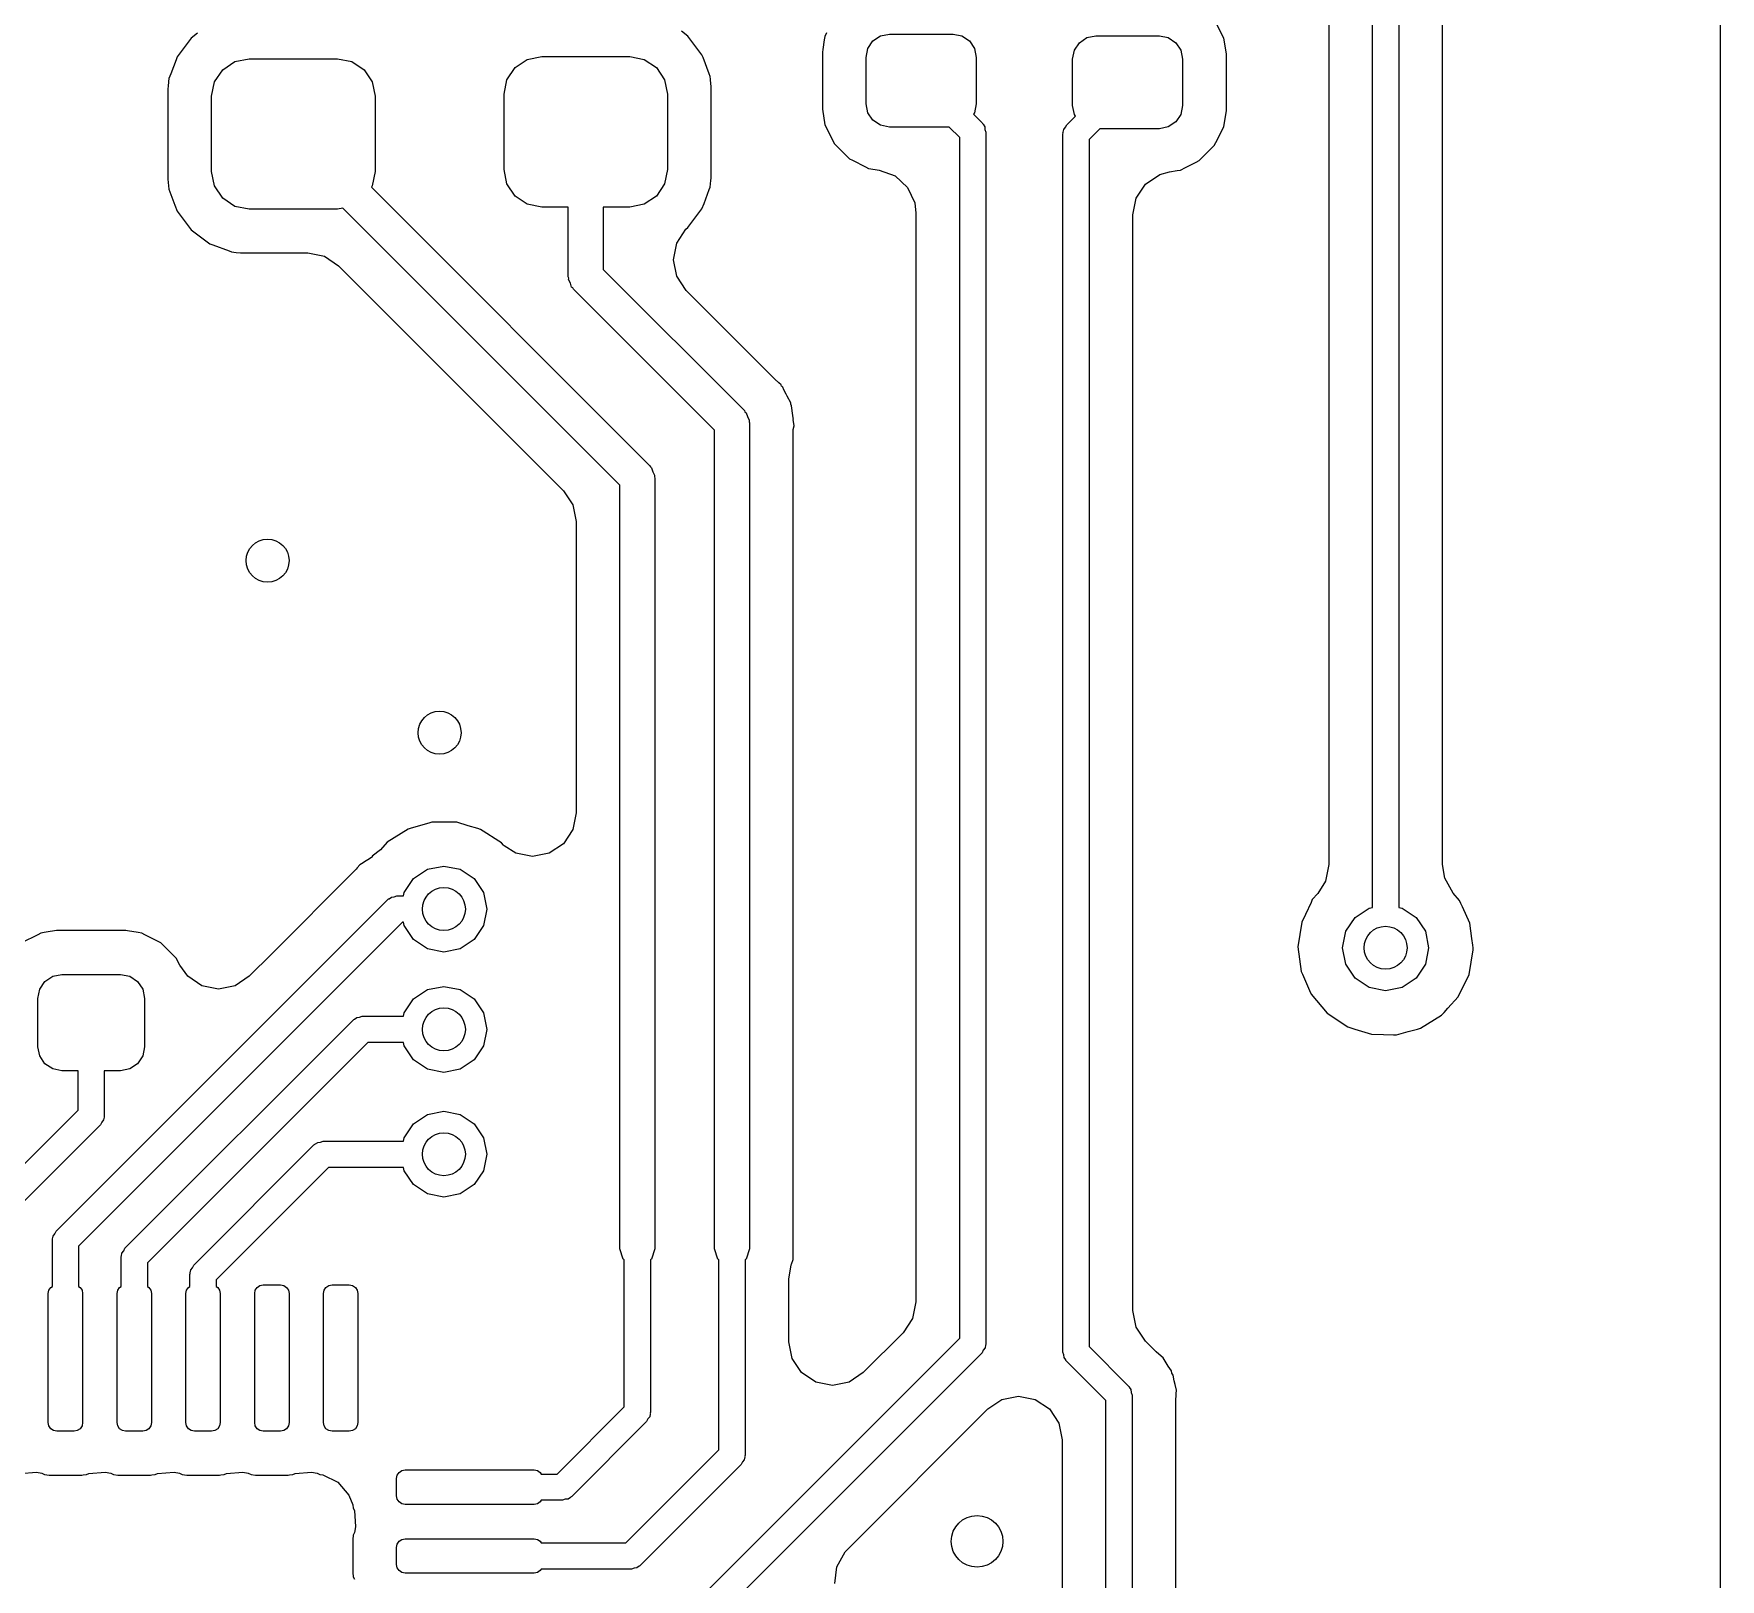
# Model space of a CAD drawing. Extents: x 0.99 to 4.24, y -7.27 to -4.02.
# Drawn here: x 3.8559 to 4.242, y -6.4063 to -6.0527 of the extents above; entities that cross this region are included whole.
import ezdxf

# ---------------------------------------------------------------- set-up
doc = ezdxf.new("R2010")
doc.units = 0
doc.header["$MEASUREMENT"] = 0
doc.layers.add('BLACK', color=7, linetype='CONTINUOUS')

msp = doc.modelspace()

# ---------------------------------------------------------------- linework, layer by layer
at = {"layer": 'BLACK', "linetype": 'CONTINUOUS'}
for p, q in [((4.24195, -5.79568), (4.24195, -6.92717)), ((4.16235, -6.25257), (4.16235, -5.84376)), ((4.16835, -5.84252), (4.16835, -6.25257)), ((4.17837, -6.24279), (4.17837, -5.84352)), ((4.15233, -5.85204), (4.15233, -6.24278)), ((3.89344, -6.05256), (3.89196, -6.05367)), ((4.00568, -6.05318), (4.0042, -6.05207)), ((4.03741, -6.05247), (4.03701, -6.05327)), ((4.04974, -6.05316), (4.05177, -6.05276)), ((4.05177, -6.05276), (4.06634, -6.05276)), ((4.06634, -6.05276), (4.06837, -6.05316)), ((4.12835, -6.05367), (4.12614, -6.04934)), ((3.89196, -6.05367), (3.88875, -6.05794)), ((4.00888, -6.05745), (4.00568, -6.05318)), ((4.03653, -6.05627), (4.03644, -6.05686)), ((4.03688, -6.05405), (4.03653, -6.05627)), ((4.03701, -6.05327), (4.03688, -6.05405)), ((4.04646, -6.05807), (4.04686, -6.05604)), ((4.04686, -6.05604), (4.04801, -6.05431)), ((4.04801, -6.05431), (4.04974, -6.05316)), ((4.06837, -6.05316), (4.0701, -6.05431)), ((4.0701, -6.05431), (4.07125, -6.05604)), ((4.07125, -6.05604), (4.07165, -6.05807)), ((4.0937, -6.05846), (4.09411, -6.05643)), ((4.09411, -6.05643), (4.09526, -6.05471)), ((4.09526, -6.05471), (4.09698, -6.05355)), ((4.09698, -6.05355), (4.09902, -6.05315)), ((4.09902, -6.05315), (4.11358, -6.05315)), ((4.11358, -6.05315), (4.11562, -6.05355)), ((4.11562, -6.05355), (4.11734, -6.05471)), ((4.11734, -6.05471), (4.11849, -6.05643)), ((4.11849, -6.05643), (4.1189, -6.05846)), ((4.12892, -6.05726), (4.12835, -6.05367)), ((3.88851, -6.0586), (3.88728, -6.06186)), ((3.88875, -6.05794), (3.88851, -6.0586)), ((3.88851, -6.0586), (3.88851, -6.0586)), ((3.89918, -6.06089), (3.90197, -6.05902)), ((3.90197, -6.05902), (3.90527, -6.05837)), ((3.90527, -6.05837), (3.92544, -6.05837)), ((3.92544, -6.05837), (3.92874, -6.05902)), ((3.92874, -6.05902), (3.93153, -6.06089)), ((3.96424, -6.06319), (3.96611, -6.0604)), ((3.96611, -6.0604), (3.9689, -6.05853)), ((3.9689, -6.05853), (3.97219, -6.05787)), ((3.97219, -6.05787), (3.99237, -6.05787)), ((3.99237, -6.05787), (3.99567, -6.05853)), ((3.99567, -6.05853), (3.99846, -6.0604)), ((3.99846, -6.0604), (4.00033, -6.06319)), ((4.00913, -6.05811), (4.00888, -6.05745)), ((4.01054, -6.06186), (4.00913, -6.05811)), ((4.00913, -6.05811), (4.00913, -6.05811)), ((4.03644, -6.05686), (4.03644, -6.06991)), ((4.04646, -6.0687), (4.04646, -6.05807)), ((4.07165, -6.05807), (4.07165, -6.0687)), ((4.0937, -6.06909), (4.0937, -6.05846)), ((4.1189, -6.05846), (4.1189, -6.06909)), ((4.12892, -6.0703), (4.12892, -6.05726)), ((3.88681, -6.06356), (3.88669, -6.06472)), ((3.88688, -6.06294), (3.88681, -6.06356)), ((3.88728, -6.06186), (3.88688, -6.06294)), ((3.89665, -6.06698), (3.89731, -6.06368)), ((3.89731, -6.06368), (3.89918, -6.06089)), ((3.93153, -6.06089), (3.9334, -6.06368)), ((3.9334, -6.06368), (3.93406, -6.06698)), ((3.96358, -6.06649), (3.96424, -6.06319)), ((4.00033, -6.06319), (4.00098, -6.06649)), ((4.01076, -6.06244), (4.01054, -6.06186)), ((4.01054, -6.06186), (4.01054, -6.06186)), ((4.01082, -6.06306), (4.01076, -6.06244)), ((4.01085, -6.0633), (4.01082, -6.06306)), ((4.01082, -6.06306), (4.01082, -6.06306)), ((4.011, -6.06472), (4.01085, -6.0633)), ((3.88669, -6.06472), (3.88663, -6.06521)), ((3.88663, -6.06521), (3.88663, -6.08597)), ((3.89665, -6.0842), (3.89665, -6.06698)), ((3.93406, -6.06698), (3.93406, -6.0842)), ((3.96358, -6.08371), (3.96358, -6.06649)), ((4.00098, -6.06649), (4.00098, -6.08371)), ((4.011, -6.08547), (4.011, -6.06472)), ((4.03644, -6.06991), (4.03701, -6.0735)), ((4.04686, -6.07073), (4.04646, -6.0687)), ((4.04801, -6.07246), (4.04686, -6.07073)), ((4.07125, -6.07073), (4.07101, -6.0711)), ((4.07101, -6.0711), (4.07299, -6.07308)), ((4.07165, -6.0687), (4.07125, -6.07073)), ((4.09237, -6.07347), (4.09435, -6.07149)), ((4.09411, -6.07113), (4.0937, -6.06909)), ((4.09435, -6.07149), (4.09411, -6.07113)), ((4.11849, -6.07113), (4.11734, -6.07285)), ((4.1189, -6.06909), (4.11849, -6.07113)), ((4.12835, -6.07389), (4.12892, -6.0703)), ((4.03701, -6.0735), (4.03736, -6.0742)), ((4.03736, -6.0742), (4.03886, -6.07713)), ((4.04974, -6.07361), (4.04801, -6.07246)), ((4.05177, -6.07402), (4.04974, -6.07361)), ((4.06544, -6.07402), (4.05177, -6.07402)), ((4.06787, -6.07644), (4.06544, -6.07402)), ((4.07299, -6.07308), (4.07309, -6.07323)), ((4.07309, -6.07323), (4.07316, -6.07327)), ((4.07316, -6.07327), (4.07321, -6.07339)), ((4.07321, -6.07339), (4.07359, -6.07393)), ((4.07359, -6.07393), (4.07364, -6.07458)), ((4.07364, -6.07458), (4.07387, -6.0752)), ((4.07387, -6.0752), (4.07387, -6.35236)), ((4.09149, -6.07559), (4.09152, -6.07541)), ((4.09149, -6.35433), (4.09149, -6.07559)), ((4.0915, -6.07533), (4.09156, -6.07521)), ((4.09152, -6.07541), (4.0915, -6.07533)), ((4.09156, -6.07521), (4.09167, -6.07456)), ((4.09167, -6.07456), (4.09209, -6.07406)), ((4.09209, -6.07406), (4.09237, -6.07347)), ((4.09991, -6.07441), (4.09749, -6.07683)), ((4.11358, -6.07441), (4.09991, -6.07441)), ((4.11562, -6.074), (4.11358, -6.07441)), ((4.11734, -6.07285), (4.11562, -6.074)), ((4.1265, -6.07752), (4.12799, -6.07459)), ((4.12799, -6.07459), (4.12835, -6.07389)), ((4.12799, -6.07459), (4.12799, -6.07459)), ((4.03886, -6.07713), (4.03886, -6.07713)), ((4.03886, -6.07713), (4.03921, -6.07783)), ((4.03921, -6.07783), (4.04265, -6.08126)), ((4.06787, -6.35112), (4.06787, -6.07644)), ((4.09749, -6.07683), (4.09749, -6.35309)), ((4.12271, -6.08166), (4.12614, -6.07822)), ((4.12614, -6.07822), (4.1265, -6.07752)), ((4.1265, -6.07752), (4.1265, -6.07752)), ((4.04265, -6.08126), (4.04334, -6.08162)), ((4.04334, -6.08162), (4.04334, -6.08162)), ((4.04334, -6.08162), (4.04628, -6.08311)), ((4.04628, -6.08311), (4.04628, -6.08311)), ((4.04628, -6.08311), (4.04697, -6.08347)), ((4.04697, -6.08347), (4.04849, -6.08371)), ((4.11838, -6.08386), (4.11958, -6.08325)), ((4.11958, -6.08325), (4.12201, -6.08201)), ((4.12201, -6.08201), (4.12271, -6.08166)), ((4.12201, -6.08201), (4.12201, -6.08201)), ((3.88663, -6.08597), (3.88688, -6.08824)), ((3.89731, -6.0875), (3.89665, -6.0842)), ((3.89918, -6.09029), (3.89731, -6.0875)), ((3.9334, -6.0875), (3.93321, -6.08779)), ((3.93406, -6.0842), (3.9334, -6.0875)), ((3.96424, -6.08701), (3.96358, -6.08371)), ((3.96611, -6.0898), (3.96424, -6.08701)), ((4.00033, -6.08701), (3.99846, -6.0898)), ((4.00098, -6.08371), (4.00033, -6.08701)), ((4.01076, -6.08775), (4.01092, -6.08626)), ((4.01092, -6.08626), (4.01097, -6.08574)), ((4.01097, -6.08574), (4.011, -6.08547)), ((4.01097, -6.08574), (4.01097, -6.08574)), ((4.04849, -6.08371), (4.04944, -6.08386)), ((4.04944, -6.08386), (4.05309, -6.0852)), ((4.05309, -6.0852), (4.05594, -6.08784)), ((4.10827, -6.09028), (4.11043, -6.08705)), ((4.11043, -6.08705), (4.11366, -6.08489)), ((4.11366, -6.08489), (4.11591, -6.08425)), ((4.11591, -6.08425), (4.11761, -6.08398)), ((4.11761, -6.08398), (4.11838, -6.08386)), ((4.11761, -6.08398), (4.11761, -6.08398)), ((3.88688, -6.08824), (3.8871, -6.08883)), ((3.8871, -6.08883), (3.8871, -6.08883)), ((3.8871, -6.08883), (3.88825, -6.0919)), ((3.90197, -6.09216), (3.89918, -6.09029)), ((3.93321, -6.08779), (3.99692, -6.1515)), ((3.9689, -6.09167), (3.96611, -6.0898)), ((3.99846, -6.0898), (3.99567, -6.09167)), ((4.00935, -6.0915), (4.01054, -6.08834)), ((4.01054, -6.08834), (4.01076, -6.08775)), ((4.01054, -6.08834), (4.01054, -6.08834)), ((4.05594, -6.08784), (4.05757, -6.09137)), ((4.05757, -6.09137), (4.05785, -6.0937)), ((4.10751, -6.09409), (4.10827, -6.09028)), ((3.88825, -6.0919), (3.88875, -6.09324)), ((3.88875, -6.09324), (3.89196, -6.09751)), ((3.90527, -6.09281), (3.90197, -6.09216)), ((3.92544, -6.09281), (3.90527, -6.09281)), ((3.92668, -6.09257), (3.92544, -6.09281)), ((3.99009, -6.15599), (3.92668, -6.09257)), ((3.97219, -6.09232), (3.9689, -6.09167)), ((3.97828, -6.09232), (3.97219, -6.09232)), ((3.97828, -6.10827), (3.97828, -6.09232)), ((3.99237, -6.09232), (3.98628, -6.09232)), ((3.98628, -6.09232), (3.98628, -6.10661)), ((3.99567, -6.09167), (3.99237, -6.09232)), ((4.00568, -6.09702), (4.00888, -6.09275)), ((4.00888, -6.09275), (4.00935, -6.0915)), ((4.05785, -6.0937), (4.05785, -6.34284)), ((4.10751, -6.34481), (4.10751, -6.09409)), ((3.89196, -6.09751), (3.89623, -6.10071)), ((4.00309, -6.10055), (4.0052, -6.09738)), ((4.0052, -6.09738), (4.00568, -6.09702)), ((3.89623, -6.10071), (3.89689, -6.10096)), ((3.89689, -6.10096), (3.89689, -6.10096)), ((3.89689, -6.10096), (3.90064, -6.10237)), ((3.90064, -6.10237), (3.90064, -6.10237)), ((3.90064, -6.10237), (3.90122, -6.10259)), ((3.90122, -6.10259), (3.9023, -6.1027)), ((3.9023, -6.1027), (3.90323, -6.10281)), ((3.90323, -6.10281), (3.90323, -6.10281)), ((3.90323, -6.10281), (3.9035, -6.10283)), ((3.9035, -6.10283), (3.90468, -6.10283)), ((3.90468, -6.10283), (3.91865, -6.10283)), ((3.91865, -6.10283), (3.92246, -6.10359)), ((4.00233, -6.10436), (4.00309, -6.10055)), ((3.92246, -6.10359), (3.92569, -6.10575)), ((3.92569, -6.10575), (3.97716, -6.15722)), ((3.98628, -6.10661), (4.01858, -6.1389)), ((4.00309, -6.10817), (4.00233, -6.10436)), ((3.97838, -6.10857), (3.97828, -6.10827)), ((3.97833, -6.10889), (3.97838, -6.10857)), ((3.97876, -6.10973), (3.97833, -6.10889)), ((3.97905, -6.11062), (3.97876, -6.10973)), ((3.97931, -6.11081), (3.97905, -6.11062)), ((4.00524, -6.1114), (4.00309, -6.10817)), ((3.97945, -6.1111), (3.97931, -6.11081)), ((4.01175, -6.14339), (3.97945, -6.1111)), ((4.01102, -6.11717), (4.00524, -6.1114)), ((4.02531, -6.13147), (4.01102, -6.11717)), ((4.02559, -6.13174), (4.02531, -6.13147)), ((4.02644, -6.13253), (4.02559, -6.13174)), ((4.02698, -6.13302), (4.02644, -6.13253)), ((4.02644, -6.13253), (4.02644, -6.13253)), ((4.02711, -6.13327), (4.02698, -6.13302)), ((4.02724, -6.1334), (4.02711, -6.13327)), ((4.02738, -6.13356), (4.02724, -6.1334)), ((4.02765, -6.13412), (4.02738, -6.13356)), ((4.02814, -6.13515), (4.02765, -6.13412)), ((4.02765, -6.13412), (4.02765, -6.13412)), ((4.02836, -6.13557), (4.02814, -6.13515)), ((4.0292, -6.13713), (4.02836, -6.13557)), ((4.02925, -6.13746), (4.0292, -6.13713)), ((4.0294, -6.13777), (4.02925, -6.13746)), ((4.01858, -6.1389), (4.01872, -6.13919)), ((4.01872, -6.13919), (4.01898, -6.13938)), ((4.01898, -6.13938), (4.01927, -6.14027)), ((4.01927, -6.14027), (4.0197, -6.14111)), ((4.0197, -6.14111), (4.01965, -6.14143)), ((4.01965, -6.14143), (4.01975, -6.14173)), ((4.02946, -6.13833), (4.0294, -6.13777)), ((4.02961, -6.13952), (4.02946, -6.13833)), ((4.02946, -6.13833), (4.02946, -6.13833)), ((4.02967, -6.13999), (4.02961, -6.13952)), ((4.02977, -6.14057), (4.02967, -6.13999)), ((4.02977, -6.14067), (4.02977, -6.14057)), ((4.02983, -6.14089), (4.02977, -6.14067)), ((4.02977, -6.1409), (4.02983, -6.14089)), ((4.02995, -6.1424), (4.02977, -6.1409)), ((4.01175, -6.33071), (4.01175, -6.14339)), ((4.01975, -6.14173), (4.01975, -6.33071)), ((4.02977, -6.14354), (4.02978, -6.14319)), ((4.02977, -6.33295), (4.02977, -6.14354)), ((4.02978, -6.14319), (4.02995, -6.1424)), ((3.99692, -6.1515), (3.99707, -6.15179)), ((3.99707, -6.15179), (3.99733, -6.15198)), ((3.99733, -6.15198), (3.99762, -6.15287)), ((3.99762, -6.15287), (3.99805, -6.1537)), ((3.99009, -6.33071), (3.99009, -6.15599)), ((3.99805, -6.1537), (3.99799, -6.15402)), ((3.99799, -6.15402), (3.99809, -6.15433)), ((3.99809, -6.15433), (3.99809, -6.33071)), ((3.97716, -6.15722), (3.97932, -6.16045)), ((3.97932, -6.16045), (3.98007, -6.16426)), ((3.98007, -6.16426), (3.98007, -6.23096)), ((3.9464, -6.23327), (3.94229, -6.23444)), ((3.94708, -6.23307), (3.9464, -6.23327)), ((3.9464, -6.23327), (3.9464, -6.23327)), ((3.94779, -6.23308), (3.94708, -6.23307)), ((3.9493, -6.23309), (3.94779, -6.23308)), ((3.95277, -6.23311), (3.9493, -6.23309)), ((3.95537, -6.23389), (3.95277, -6.23311)), ((3.95754, -6.23453), (3.95537, -6.23389)), ((3.98007, -6.23096), (3.97932, -6.23477)), ((3.9368, -6.23767), (3.9353, -6.23937)), ((3.94161, -6.23464), (3.9368, -6.23767)), ((3.94229, -6.23444), (3.94161, -6.23464)), ((3.94229, -6.23444), (3.94229, -6.23444)), ((3.95822, -6.23474), (3.95754, -6.23453)), ((3.95754, -6.23453), (3.95754, -6.23453)), ((3.95882, -6.23512), (3.95822, -6.23474)), ((3.9624, -6.23745), (3.95882, -6.23512)), ((3.96299, -6.23783), (3.9624, -6.23745)), ((3.9624, -6.23745), (3.9624, -6.23745)), ((3.96346, -6.23837), (3.96299, -6.23783)), ((3.97716, -6.238), (3.97393, -6.24016)), ((3.97932, -6.23477), (3.97716, -6.238)), ((3.93241, -6.24171), (3.93167, -6.24218)), ((3.93347, -6.24097), (3.93241, -6.24171)), ((3.9353, -6.23937), (3.93336, -6.24082)), ((3.93336, -6.24082), (3.93347, -6.24097)), ((3.93347, -6.24097), (3.93347, -6.24097)), ((3.96357, -6.23846), (3.96346, -6.23837)), ((3.9663, -6.24016), (3.96357, -6.23846)), ((3.97011, -6.24092), (3.9663, -6.24016)), ((3.97393, -6.24016), (3.97011, -6.24092)), ((3.92914, -6.24446), (3.9104, -6.2632)), ((3.92972, -6.24382), (3.92914, -6.24446)), ((3.92999, -6.24349), (3.92972, -6.24382)), ((3.93056, -6.24283), (3.92999, -6.24349)), ((3.93132, -6.24238), (3.93056, -6.24283)), ((3.93167, -6.24218), (3.93132, -6.24238)), ((3.94284, -6.24599), (3.94604, -6.24386)), ((3.94604, -6.24386), (3.9498, -6.24311)), ((3.9498, -6.24311), (3.95357, -6.24386)), ((3.95357, -6.24386), (3.95676, -6.24599)), ((4.15233, -6.24278), (4.15158, -6.24659)), ((4.17888, -6.24591), (4.17837, -6.24279)), ((3.94056, -6.24995), (3.94071, -6.24919)), ((3.94071, -6.24919), (3.94284, -6.24599)), ((3.95676, -6.24599), (3.9589, -6.24919)), ((3.9589, -6.24919), (3.95965, -6.25295)), ((4.14984, -6.24937), (4.14858, -6.25079)), ((4.15158, -6.24659), (4.14984, -6.24937)), ((4.18079, -6.24929), (4.17888, -6.24591)), ((4.18226, -6.251), (4.18079, -6.24929)), ((3.86107, -6.3267), (3.93693, -6.25083)), ((3.93693, -6.25083), (3.93708, -6.25072)), ((3.93708, -6.25072), (3.93712, -6.25065)), ((3.93712, -6.25065), (3.93725, -6.25061)), ((3.93725, -6.25061), (3.93779, -6.25023)), ((3.93779, -6.25023), (3.93844, -6.25018)), ((3.93844, -6.25018), (3.93905, -6.24995)), ((3.93905, -6.24995), (3.94056, -6.24995)), ((3.95965, -6.25295), (3.9589, -6.25672)), ((4.14828, -6.25144), (4.14699, -6.25419)), ((4.14858, -6.25079), (4.14828, -6.25144)), ((4.14828, -6.25144), (4.14828, -6.25144)), ((4.15839, -6.25485), (4.16159, -6.25272)), ((4.16159, -6.25272), (4.16235, -6.25257)), ((4.16835, -6.25257), (4.16912, -6.25272)), ((4.16912, -6.25272), (4.17231, -6.25485)), ((4.18255, -6.25165), (4.18226, -6.251)), ((4.18293, -6.25248), (4.18255, -6.25165)), ((4.18255, -6.25165), (4.18255, -6.25165)), ((4.18461, -6.25618), (4.18293, -6.25248)), ((3.9403, -6.25595), (3.86619, -6.33006)), ((3.94056, -6.25595), (3.9403, -6.25595)), ((3.94071, -6.25672), (3.94056, -6.25595)), ((3.94284, -6.25991), (3.94071, -6.25672)), ((3.9589, -6.25672), (3.95676, -6.25991)), ((4.14616, -6.25594), (4.14529, -6.26157)), ((4.14699, -6.25419), (4.14616, -6.25594)), ((4.15626, -6.25804), (4.15839, -6.25485)), ((4.17231, -6.25485), (4.17445, -6.25804)), ((4.18512, -6.25969), (4.18461, -6.25618)), ((3.85684, -6.25883), (3.85316, -6.2607)), ((3.85754, -6.25847), (3.85684, -6.25883)), ((3.85684, -6.25883), (3.85684, -6.25883)), ((3.85832, -6.25835), (3.85754, -6.25847)), ((3.85876, -6.25828), (3.85832, -6.25835)), ((3.85832, -6.25835), (3.85832, -6.25835)), ((3.86118, -6.25789), (3.85876, -6.25828)), ((3.86909, -6.25789), (3.86118, -6.25789)), ((3.87662, -6.25789), (3.86909, -6.25789)), ((3.87701, -6.25789), (3.87662, -6.25789)), ((3.8774, -6.25795), (3.87701, -6.25789)), ((3.87987, -6.25835), (3.8774, -6.25795)), ((3.8774, -6.25795), (3.8774, -6.25795)), ((3.88065, -6.25847), (3.87987, -6.25835)), ((3.88135, -6.25883), (3.88065, -6.25847)), ((3.88366, -6.26), (3.88135, -6.25883)), ((3.88135, -6.25883), (3.88135, -6.25883)), ((3.88503, -6.2607), (3.88366, -6.26)), ((3.88851, -6.26418), (3.88503, -6.2607)), ((3.94604, -6.26205), (3.94284, -6.25991)), ((3.95676, -6.25991), (3.95357, -6.26205)), ((4.15551, -6.26181), (4.15626, -6.25804)), ((4.17445, -6.25804), (4.1752, -6.26181)), ((4.18533, -6.26121), (4.18512, -6.25969)), ((4.18542, -6.26181), (4.18533, -6.26121)), ((3.88934, -6.26581), (3.88851, -6.26418)), ((3.9104, -6.2632), (3.90526, -6.26833)), ((3.9498, -6.2628), (3.94604, -6.26205)), ((3.95357, -6.26205), (3.9498, -6.2628)), ((4.14529, -6.26157), (4.14603, -6.26721)), ((4.15626, -6.26558), (4.15551, -6.26181)), ((4.1752, -6.26181), (4.17445, -6.26558)), ((4.18447, -6.26791), (4.18541, -6.2623)), ((4.18541, -6.2623), (4.18542, -6.26181)), ((3.8585, -6.26953), (3.86029, -6.26833)), ((3.86029, -6.26833), (3.8624, -6.26791)), ((3.8624, -6.26791), (3.87579, -6.26791)), ((3.87579, -6.26791), (3.8779, -6.26833)), ((3.8779, -6.26833), (3.87968, -6.26953)), ((3.89117, -6.26833), (3.88934, -6.26581)), ((3.8944, -6.27049), (3.89117, -6.26833)), ((3.90526, -6.26833), (3.90203, -6.27049)), ((4.14603, -6.26721), (4.14631, -6.26786)), ((4.14631, -6.26786), (4.14631, -6.26786)), ((4.14631, -6.26786), (4.14797, -6.27161)), ((4.15839, -6.26877), (4.15626, -6.26558)), ((4.16159, -6.2709), (4.15839, -6.26877)), ((4.17231, -6.26877), (4.16912, -6.2709)), ((4.17445, -6.26558), (4.17231, -6.26877)), ((4.18199, -6.27303), (4.18447, -6.26791)), ((3.85689, -6.27343), (3.85731, -6.27132)), ((3.85731, -6.27132), (3.8585, -6.26953)), ((3.87968, -6.26953), (3.88088, -6.27132)), ((3.88088, -6.27132), (3.8813, -6.27343)), ((3.89822, -6.27125), (3.8944, -6.27049)), ((3.90203, -6.27049), (3.89822, -6.27125)), ((3.94284, -6.27353), (3.94604, -6.2714)), ((3.94604, -6.2714), (3.9498, -6.27065)), ((3.9498, -6.27065), (3.95357, -6.2714)), ((3.95357, -6.2714), (3.95676, -6.27353)), ((4.14797, -6.27161), (4.14832, -6.27241)), ((4.14832, -6.27241), (4.15198, -6.27677)), ((4.16535, -6.27165), (4.16159, -6.2709)), ((4.16912, -6.2709), (4.16535, -6.27165)), ((3.85689, -6.28445), (3.85689, -6.27343)), ((3.8813, -6.27343), (3.8813, -6.28445)), ((3.94071, -6.27673), (3.94284, -6.27353)), ((3.95676, -6.27353), (3.9589, -6.27673)), ((4.17817, -6.27725), (4.17876, -6.2766)), ((4.17876, -6.2766), (4.17962, -6.27565)), ((4.17962, -6.27565), (4.18199, -6.27303)), ((3.87682, -6.33057), (3.92901, -6.27837)), ((3.92901, -6.27837), (3.92917, -6.27826)), ((3.92917, -6.27826), (3.92921, -6.27819)), ((3.92921, -6.27819), (3.92933, -6.27815)), ((3.92933, -6.27815), (3.92987, -6.27777)), ((3.92987, -6.27777), (3.93052, -6.27772)), ((3.93052, -6.27772), (3.93113, -6.27749)), ((3.93113, -6.27749), (3.94056, -6.27749)), ((3.94056, -6.27749), (3.94071, -6.27673)), ((3.9589, -6.27673), (3.95965, -6.28049)), ((3.95965, -6.28049), (3.9589, -6.28426)), ((4.15198, -6.27677), (4.15672, -6.27992)), ((4.15672, -6.27992), (4.15739, -6.28013)), ((4.15739, -6.28013), (4.15739, -6.28013)), ((4.15739, -6.28013), (4.15829, -6.28041)), ((4.15829, -6.28041), (4.16215, -6.28162)), ((4.17055, -6.28098), (4.17264, -6.28041)), ((4.17264, -6.28041), (4.17332, -6.28023)), ((4.17264, -6.28041), (4.17264, -6.28041)), ((4.17332, -6.28023), (4.17817, -6.27725)), ((3.93238, -6.28349), (3.88194, -6.33393)), ((3.94056, -6.28349), (3.93238, -6.28349)), ((3.94071, -6.28426), (3.94056, -6.28349)), ((3.94284, -6.28745), (3.94071, -6.28426)), ((3.9589, -6.28426), (3.95676, -6.28745)), ((4.16215, -6.28162), (4.16484, -6.28167)), ((4.16484, -6.28167), (4.16713, -6.28171)), ((4.16713, -6.28171), (4.16713, -6.28171)), ((4.16713, -6.28171), (4.16783, -6.28172)), ((4.16783, -6.28172), (4.17055, -6.28098)), ((3.85731, -6.28656), (3.85689, -6.28445)), ((3.8585, -6.28835), (3.85731, -6.28656)), ((3.88088, -6.28656), (3.87968, -6.28835)), ((3.8813, -6.28445), (3.88088, -6.28656)), ((3.94604, -6.28959), (3.94284, -6.28745)), ((3.95676, -6.28745), (3.95357, -6.28959)), ((3.86029, -6.28954), (3.8585, -6.28835)), ((3.8624, -6.28996), (3.86029, -6.28954)), ((3.86609, -6.28996), (3.8624, -6.28996)), ((3.86609, -6.29895), (3.86609, -6.28996)), ((3.87579, -6.28996), (3.87209, -6.28996)), ((3.87209, -6.28996), (3.87209, -6.3002)), ((3.8779, -6.28954), (3.87579, -6.28996)), ((3.87968, -6.28835), (3.8779, -6.28954)), ((3.9498, -6.29033), (3.94604, -6.28959)), ((3.95357, -6.28959), (3.9498, -6.29033)), ((3.84532, -6.31973), (3.86609, -6.29895)), ((3.94604, -6.29996), (3.9498, -6.29921)), ((3.9498, -6.29921), (3.95357, -6.29996)), ((3.87122, -6.30232), (3.85044, -6.32309)), ((3.87149, -6.30172), (3.87122, -6.30232)), ((3.87191, -6.30122), (3.87149, -6.30172)), ((3.87203, -6.30058), (3.87191, -6.30122)), ((3.87208, -6.30046), (3.87203, -6.30058)), ((3.87209, -6.3002), (3.87206, -6.30038)), ((3.87206, -6.30038), (3.87208, -6.30046)), ((3.94071, -6.30529), (3.94284, -6.3021)), ((3.94284, -6.3021), (3.94604, -6.29996)), ((3.95357, -6.29996), (3.95676, -6.3021)), ((3.95676, -6.3021), (3.9589, -6.30529)), ((3.89256, -6.33444), (3.92007, -6.30693)), ((3.92007, -6.30693), (3.92022, -6.30683)), ((3.92022, -6.30683), (3.92026, -6.30676)), ((3.92026, -6.30676), (3.92039, -6.30671)), ((3.92039, -6.30671), (3.92092, -6.30634)), ((3.92092, -6.30634), (3.92158, -6.30628)), ((3.92158, -6.30628), (3.92219, -6.30606)), ((3.92219, -6.30606), (3.94056, -6.30606)), ((3.94056, -6.30606), (3.94071, -6.30529)), ((3.9589, -6.30529), (3.95965, -6.30906)), ((3.95965, -6.30906), (3.9589, -6.31282)), ((3.92343, -6.31206), (3.89769, -6.3378)), ((3.94056, -6.31206), (3.92343, -6.31206)), ((3.94071, -6.31282), (3.94056, -6.31206)), ((3.94284, -6.31601), (3.94071, -6.31282)), ((3.9589, -6.31282), (3.95676, -6.31601)), ((3.94604, -6.31815), (3.94284, -6.31601)), ((3.9498, -6.3189), (3.94604, -6.31815)), ((3.95357, -6.31815), (3.9498, -6.3189)), ((3.95676, -6.31601), (3.95357, -6.31815)), ((3.86079, -6.32729), (3.86107, -6.3267)), ((3.86019, -6.32882), (3.86022, -6.32863)), ((3.86019, -6.33931), (3.86019, -6.32882)), ((3.8602, -6.32856), (3.86026, -6.32844)), ((3.86022, -6.32863), (3.8602, -6.32856)), ((3.86026, -6.32844), (3.86037, -6.32779)), ((3.86037, -6.32779), (3.86079, -6.32729)), ((3.86619, -6.33006), (3.86619, -6.33931)), ((3.87654, -6.33116), (3.87682, -6.33057)), ((3.99086, -6.33306), (3.99009, -6.33071)), ((3.99809, -6.33071), (3.99733, -6.33306)), ((4.01251, -6.33306), (4.01175, -6.33071)), ((4.01975, -6.33071), (4.01898, -6.33306)), ((3.87594, -6.33269), (3.87597, -6.33251)), ((3.87594, -6.33931), (3.87594, -6.33269)), ((3.87595, -6.33243), (3.876, -6.33231)), ((3.87597, -6.33251), (3.87595, -6.33243)), ((3.876, -6.33231), (3.87612, -6.33166)), ((3.87612, -6.33166), (3.87654, -6.33116)), ((3.88194, -6.33393), (3.88194, -6.33931)), ((3.89229, -6.33503), (3.89256, -6.33444)), ((3.99109, -6.33323), (3.99086, -6.33306)), ((3.99109, -6.36687), (3.99109, -6.33323)), ((3.99733, -6.33306), (3.99709, -6.33323)), ((3.99709, -6.33323), (3.99709, -6.36811)), ((4.01275, -6.33323), (4.01251, -6.33306)), ((4.01275, -6.37671), (4.01275, -6.33323)), ((4.01898, -6.33306), (4.01875, -6.33323)), ((4.01875, -6.33323), (4.01875, -6.37795)), ((4.02877, -6.33765), (4.02933, -6.33435)), ((4.02933, -6.33435), (4.02937, -6.33424)), ((4.02937, -6.33424), (4.02975, -6.33315)), ((4.02975, -6.33315), (4.02977, -6.33295)), ((3.89168, -6.33656), (3.89172, -6.33638)), ((3.89168, -6.33931), (3.89168, -6.33656)), ((3.8917, -6.3363), (3.89175, -6.33618)), ((3.89172, -6.33638), (3.8917, -6.3363)), ((3.89175, -6.33618), (3.89187, -6.33554)), ((3.89187, -6.33554), (3.89229, -6.33503)), ((3.89769, -6.3378), (3.89769, -6.33931)), ((4.02877, -6.352), (4.02877, -6.33765)), ((3.85925, -6.34094), (3.8594, -6.34019)), ((3.85925, -6.37047), (3.85925, -6.34094)), ((3.8594, -6.34019), (3.85983, -6.33955)), ((3.85983, -6.33955), (3.86019, -6.33931)), ((3.86619, -6.33931), (3.86655, -6.33955)), ((3.86655, -6.33955), (3.86698, -6.34019)), ((3.86698, -6.34019), (3.86713, -6.34094)), ((3.86713, -6.34094), (3.86713, -6.37047)), ((3.875, -6.34094), (3.87515, -6.34019)), ((3.875, -6.37047), (3.875, -6.34094)), ((3.87515, -6.34019), (3.87558, -6.33955)), ((3.87558, -6.33955), (3.87594, -6.33931)), ((3.88194, -6.33931), (3.8823, -6.33955)), ((3.8823, -6.33955), (3.88272, -6.34019)), ((3.88272, -6.34019), (3.88287, -6.34094)), ((3.88287, -6.34094), (3.88287, -6.37047)), ((3.89075, -6.34094), (3.8909, -6.34019)), ((3.89075, -6.37047), (3.89075, -6.34094)), ((3.8909, -6.34019), (3.89132, -6.33955)), ((3.89132, -6.33955), (3.89168, -6.33931)), ((3.89769, -6.33931), (3.89805, -6.33955)), ((3.89805, -6.33955), (3.89847, -6.34019)), ((3.89847, -6.34019), (3.89862, -6.34094)), ((3.89862, -6.34094), (3.89862, -6.37047)), ((3.9065, -6.34094), (3.90665, -6.34019)), ((3.9065, -6.37047), (3.9065, -6.34094)), ((3.90665, -6.34019), (3.90707, -6.33955)), ((3.90707, -6.33955), (3.90771, -6.33913)), ((3.90771, -6.33913), (3.90846, -6.33898)), ((3.90846, -6.33898), (3.9124, -6.33898)), ((3.9124, -6.33898), (3.91315, -6.33913)), ((3.91315, -6.33913), (3.91379, -6.33955)), ((3.91379, -6.33955), (3.91422, -6.34019)), ((3.91422, -6.34019), (3.91437, -6.34094)), ((3.91437, -6.34094), (3.91437, -6.37047)), ((3.92224, -6.34094), (3.92239, -6.34019)), ((3.92224, -6.37047), (3.92224, -6.34094)), ((3.92239, -6.34019), (3.92282, -6.33955)), ((3.92282, -6.33955), (3.92346, -6.33913)), ((3.92346, -6.33913), (3.92421, -6.33898)), ((3.92421, -6.33898), (3.92815, -6.33898)), ((3.92815, -6.33898), (3.9289, -6.33913)), ((3.9289, -6.33913), (3.92954, -6.33955)), ((3.92954, -6.33955), (3.92997, -6.34019)), ((3.92997, -6.34019), (3.93012, -6.34094)), ((3.93012, -6.34094), (3.93012, -6.37047)), ((4.05785, -6.34284), (4.05709, -6.34666)), ((4.10827, -6.34862), (4.10751, -6.34481)), ((4.05493, -6.34989), (4.04577, -6.35904)), ((4.05709, -6.34666), (4.05493, -6.34989)), ((4.11043, -6.35186), (4.10827, -6.34862)), ((3.98951, -6.42948), (4.06787, -6.35112)), ((4.02953, -6.35581), (4.02877, -6.352)), ((4.07369, -6.35339), (4.07326, -6.35389)), ((4.0738, -6.35274), (4.07369, -6.35339)), ((4.07385, -6.35262), (4.0738, -6.35274)), ((4.07387, -6.35236), (4.07383, -6.35255)), ((4.07383, -6.35255), (4.07385, -6.35262)), ((4.09749, -6.35309), (4.10645, -6.36205)), ((4.11283, -6.35426), (4.11043, -6.35186)), ((4.07299, -6.35448), (3.99287, -6.4346)), ((4.03169, -6.35904), (4.02953, -6.35581)), ((4.07326, -6.35389), (4.07299, -6.35448)), ((4.09171, -6.35495), (4.09149, -6.35433)), ((4.09177, -6.3556), (4.09171, -6.35495)), ((4.09214, -6.35614), (4.09177, -6.3556)), ((4.09219, -6.35626), (4.09214, -6.35614)), ((4.09226, -6.3563), (4.09219, -6.35626)), ((4.09237, -6.35645), (4.09226, -6.3563)), ((4.10133, -6.36542), (4.09237, -6.35645)), ((4.11347, -6.35484), (4.11283, -6.35426)), ((4.11446, -6.35568), (4.11347, -6.35484)), ((4.11489, -6.35643), (4.11446, -6.35568)), ((4.1151, -6.35679), (4.11489, -6.35643)), ((4.11489, -6.35643), (4.11489, -6.35643)), ((4.11557, -6.35753), (4.1151, -6.35679)), ((4.11631, -6.35859), (4.11557, -6.35753)), ((4.03492, -6.3612), (4.03169, -6.35904)), ((4.03873, -6.36196), (4.03492, -6.3612)), ((4.04254, -6.3612), (4.03873, -6.36196)), ((4.04577, -6.35904), (4.04254, -6.3612)), ((4.11646, -6.35915), (4.11631, -6.35859)), ((4.11675, -6.35965), (4.11646, -6.35915)), ((4.11698, -6.36093), (4.11675, -6.35965)), ((4.11717, -6.36177), (4.11698, -6.36093)), ((4.07431, -6.36733), (4.07754, -6.36517)), ((4.07754, -6.36517), (4.08135, -6.36442)), ((4.08135, -6.36442), (4.08516, -6.36517)), ((4.08516, -6.36517), (4.08839, -6.36733)), ((4.10133, -6.44954), (4.10133, -6.36542)), ((4.10645, -6.36205), (4.10656, -6.3622)), ((4.10656, -6.3622), (4.10663, -6.36224)), ((4.10663, -6.36224), (4.10667, -6.36237)), ((4.10667, -6.36237), (4.10705, -6.36291)), ((4.10705, -6.36291), (4.10711, -6.36356)), ((4.10711, -6.36356), (4.10733, -6.36417)), ((4.10733, -6.36417), (4.10733, -6.45079)), ((4.1175, -6.36302), (4.11717, -6.36177)), ((4.11735, -6.36518), (4.11739, -6.36431)), ((4.11735, -6.44978), (4.11735, -6.36518)), ((4.11739, -6.36431), (4.11742, -6.36389)), ((4.11742, -6.36389), (4.1175, -6.36302)), ((3.97573, -6.38224), (3.99109, -6.36687)), ((3.99691, -6.36914), (3.99649, -6.36964)), ((3.99703, -6.36849), (3.99691, -6.36914)), ((3.99708, -6.36837), (3.99703, -6.36849)), ((3.99709, -6.36811), (3.99706, -6.36829)), ((3.99706, -6.36829), (3.99708, -6.36837)), ((4.04216, -6.39948), (4.07431, -6.36733)), ((4.08839, -6.36733), (4.09055, -6.37057)), ((3.8594, -6.37123), (3.85925, -6.37047)), ((3.85983, -6.37186), (3.8594, -6.37123)), ((3.86047, -6.37229), (3.85983, -6.37186)), ((3.86122, -6.37244), (3.86047, -6.37229)), ((3.86516, -6.37244), (3.86122, -6.37244)), ((3.86591, -6.37229), (3.86516, -6.37244)), ((3.86655, -6.37186), (3.86591, -6.37229)), ((3.86698, -6.37123), (3.86655, -6.37186)), ((3.86713, -6.37047), (3.86698, -6.37123)), ((3.87515, -6.37123), (3.875, -6.37047)), ((3.87558, -6.37186), (3.87515, -6.37123)), ((3.87622, -6.37229), (3.87558, -6.37186)), ((3.87697, -6.37244), (3.87622, -6.37229)), ((3.88091, -6.37244), (3.87697, -6.37244)), ((3.88166, -6.37229), (3.88091, -6.37244)), ((3.8823, -6.37186), (3.88166, -6.37229)), ((3.88272, -6.37123), (3.8823, -6.37186)), ((3.88287, -6.37047), (3.88272, -6.37123)), ((3.8909, -6.37123), (3.89075, -6.37047)), ((3.89132, -6.37186), (3.8909, -6.37123)), ((3.89196, -6.37229), (3.89132, -6.37186)), ((3.89272, -6.37244), (3.89196, -6.37229)), ((3.89665, -6.37244), (3.89272, -6.37244)), ((3.89741, -6.37229), (3.89665, -6.37244)), ((3.89805, -6.37186), (3.89741, -6.37229)), ((3.89847, -6.37123), (3.89805, -6.37186)), ((3.89862, -6.37047), (3.89847, -6.37123)), ((3.90665, -6.37123), (3.9065, -6.37047)), ((3.90707, -6.37186), (3.90665, -6.37123)), ((3.90771, -6.37229), (3.90707, -6.37186)), ((3.90846, -6.37244), (3.90771, -6.37229)), ((3.9124, -6.37244), (3.90846, -6.37244)), ((3.91315, -6.37229), (3.9124, -6.37244)), ((3.91379, -6.37186), (3.91315, -6.37229)), ((3.91422, -6.37123), (3.91379, -6.37186)), ((3.91437, -6.37047), (3.91422, -6.37123)), ((3.92239, -6.37123), (3.92224, -6.37047)), ((3.92282, -6.37186), (3.92239, -6.37123)), ((3.92346, -6.37229), (3.92282, -6.37186)), ((3.92421, -6.37244), (3.92346, -6.37229)), ((3.92815, -6.37244), (3.92421, -6.37244)), ((3.9289, -6.37229), (3.92815, -6.37244)), ((3.92954, -6.37186), (3.9289, -6.37229)), ((3.92997, -6.37123), (3.92954, -6.37186)), ((3.93012, -6.37047), (3.92997, -6.37123)), ((3.99622, -6.37023), (3.97909, -6.38736)), ((3.99649, -6.36964), (3.99622, -6.37023)), ((4.09055, -6.37057), (4.09131, -6.37438)), ((3.99147, -6.39798), (4.01275, -6.37671)), ((4.09131, -6.37438), (4.09131, -6.44127)), ((4.01787, -6.38007), (3.99484, -6.40311)), ((4.01815, -6.37948), (4.01787, -6.38007)), ((4.01857, -6.37898), (4.01815, -6.37948)), ((4.01868, -6.37833), (4.01857, -6.37898)), ((4.01874, -6.37821), (4.01868, -6.37833)), ((4.01875, -6.37795), (4.01872, -6.37814)), ((4.01872, -6.37814), (4.01874, -6.37821)), ((3.85279, -6.38209), (3.85655, -6.38182)), ((3.85655, -6.38182), (3.85779, -6.38207)), ((3.85779, -6.38207), (3.85841, -6.38234)), ((3.85841, -6.38234), (3.85944, -6.38246)), ((3.85944, -6.38246), (3.86694, -6.38246)), ((3.86694, -6.38246), (3.86723, -6.38243)), ((3.86723, -6.38243), (3.86724, -6.38242)), ((3.86724, -6.38242), (3.86798, -6.38234)), ((3.86724, -6.38242), (3.86724, -6.38242)), ((3.86798, -6.38234), (3.86853, -6.38209)), ((3.86853, -6.38209), (3.8723, -6.38182)), ((3.8723, -6.38182), (3.87354, -6.38207)), ((3.87354, -6.38207), (3.87416, -6.38234)), ((3.87416, -6.38234), (3.87519, -6.38246)), ((3.87519, -6.38246), (3.88269, -6.38246)), ((3.88269, -6.38246), (3.88298, -6.38243)), ((3.88298, -6.38243), (3.88299, -6.38242)), ((3.88299, -6.38242), (3.88373, -6.38234)), ((3.88299, -6.38242), (3.88299, -6.38242)), ((3.88373, -6.38234), (3.88428, -6.38209)), ((3.88428, -6.38209), (3.88805, -6.38182)), ((3.88805, -6.38182), (3.88929, -6.38207)), ((3.88929, -6.38207), (3.88991, -6.38234)), ((3.88991, -6.38234), (3.89094, -6.38246)), ((3.89094, -6.38246), (3.89843, -6.38246)), ((3.89843, -6.38246), (3.89873, -6.38243)), ((3.89873, -6.38243), (3.89874, -6.38242)), ((3.89874, -6.38242), (3.89948, -6.38234)), ((3.89874, -6.38242), (3.89874, -6.38242)), ((3.89948, -6.38234), (3.90003, -6.38209)), ((3.90003, -6.38209), (3.9038, -6.38182)), ((3.9038, -6.38182), (3.90504, -6.38207)), ((3.90504, -6.38207), (3.90566, -6.38234)), ((3.90566, -6.38234), (3.90668, -6.38246)), ((3.90668, -6.38246), (3.91418, -6.38246)), ((3.91418, -6.38246), (3.91448, -6.38243)), ((3.91448, -6.38243), (3.91449, -6.38242)), ((3.91449, -6.38242), (3.91523, -6.38234)), ((3.91449, -6.38242), (3.91449, -6.38242)), ((3.91523, -6.38234), (3.91578, -6.38209)), ((3.91578, -6.38209), (3.91954, -6.38182)), ((3.91954, -6.38182), (3.92078, -6.38207)), ((3.92078, -6.38207), (3.92141, -6.38234)), ((3.92141, -6.38234), (3.92208, -6.38242)), ((3.92208, -6.38242), (3.92551, -6.38413)), ((3.92551, -6.38413), (3.92806, -6.38706)), ((3.93898, -6.38327), (3.93913, -6.38251)), ((3.93898, -6.3872), (3.93898, -6.38327)), ((3.93913, -6.38251), (3.93955, -6.38188)), ((3.93955, -6.38188), (3.94019, -6.38145)), ((3.94019, -6.38145), (3.94094, -6.3813)), ((3.94094, -6.3813), (3.97047, -6.3813)), ((3.97047, -6.3813), (3.97123, -6.38145)), ((3.97123, -6.38145), (3.97186, -6.38188)), ((3.97186, -6.38188), (3.97211, -6.38224)), ((3.97211, -6.38224), (3.97573, -6.38224)), ((3.92806, -6.38706), (3.929, -6.38932)), ((3.93913, -6.38796), (3.93898, -6.3872)), ((3.93955, -6.3886), (3.93913, -6.38796)), ((3.94019, -6.38902), (3.93955, -6.3886)), ((3.97186, -6.3886), (3.97123, -6.38902)), ((3.97211, -6.38824), (3.97186, -6.3886)), ((3.97697, -6.38824), (3.97211, -6.38824)), ((3.97758, -6.38801), (3.97697, -6.38824)), ((3.97824, -6.38796), (3.97758, -6.38801)), ((3.97877, -6.38758), (3.97824, -6.38796)), ((3.9789, -6.38753), (3.97877, -6.38758)), ((3.97894, -6.38746), (3.9789, -6.38753)), ((3.97909, -6.38736), (3.97894, -6.38746)), ((3.929, -6.38932), (3.92908, -6.39003)), ((3.92908, -6.39003), (3.92933, -6.39058)), ((3.92933, -6.39058), (3.9296, -6.39435)), ((3.94094, -6.38917), (3.94019, -6.38902)), ((3.97047, -6.38917), (3.94094, -6.38917)), ((3.97123, -6.38902), (3.97047, -6.38917)), ((3.92908, -6.39621), (3.92896, -6.39723)), ((3.92935, -6.39559), (3.92908, -6.39621)), ((3.9296, -6.39435), (3.92935, -6.39559)), ((3.92896, -6.39723), (3.92896, -6.40473)), ((3.93898, -6.39902), (3.93913, -6.39826)), ((3.93898, -6.40295), (3.93898, -6.39902)), ((3.93913, -6.39826), (3.93955, -6.39762)), ((3.93955, -6.39762), (3.94019, -6.3972)), ((3.94019, -6.3972), (3.94094, -6.39705)), ((3.94094, -6.39705), (3.97047, -6.39705)), ((3.97047, -6.39705), (3.97123, -6.3972)), ((3.97123, -6.3972), (3.97186, -6.39762)), ((3.97186, -6.39762), (3.97211, -6.39798)), ((3.97211, -6.39798), (3.99147, -6.39798)), ((4.03973, -6.40345), (4.04163, -6.40005)), ((4.04163, -6.40005), (4.04216, -6.39948)), ((3.93913, -6.40371), (3.93898, -6.40295)), ((3.93955, -6.40434), (3.93913, -6.40371)), ((3.97211, -6.40398), (3.97186, -6.40434)), ((3.99272, -6.40398), (3.97211, -6.40398)), ((3.99333, -6.40376), (3.99272, -6.40398)), ((3.99398, -6.4037), (3.99333, -6.40376)), ((3.99452, -6.40333), (3.99398, -6.4037)), ((3.99464, -6.40328), (3.99452, -6.40333)), ((3.99469, -6.40321), (3.99464, -6.40328)), ((3.99484, -6.40311), (3.99469, -6.40321)), ((4.03927, -6.4073), (4.03973, -6.40345)), ((3.92896, -6.40473), (3.92908, -6.40578)), ((3.92908, -6.40578), (3.92933, -6.40633)), ((3.94019, -6.40477), (3.93955, -6.40434)), ((3.94094, -6.40492), (3.94019, -6.40477)), ((3.97047, -6.40492), (3.94094, -6.40492)), ((3.97123, -6.40477), (3.97047, -6.40492)), ((3.97186, -6.40434), (3.97123, -6.40477))]:
    msp.add_line(p, q, dxfattribs=at)
at = {"layer": 'BLACK'}
for centre, radius in [((3.90945, -6.17323), 0.00492), ((3.94882, -6.2126), 0.00492), ((3.9498, -6.25295), 0.00492), ((4.16535, -6.26181), 0.00492), ((3.9498, -6.28049), 0.00492), ((3.9498, -6.30906), 0.00492), ((4.07185, -6.39764), 0.00591)]:
    msp.add_circle(centre, radius, dxfattribs=at)

doc.saveas('drawing.dxf')
